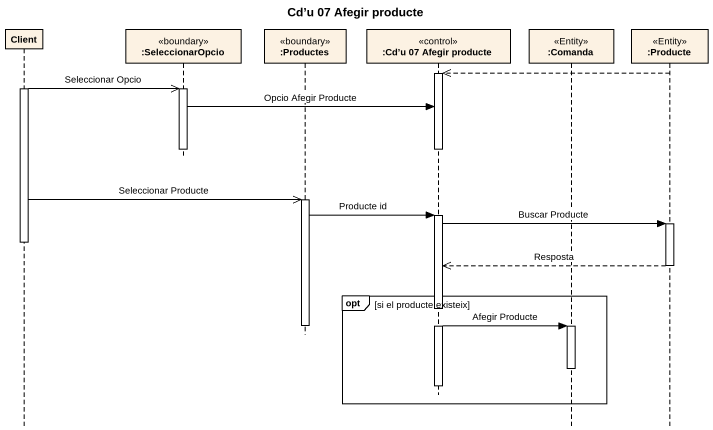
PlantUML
@startuml
title Cd’u 07 Afegir producte
hide footbox
participant Client
participant ":SeleccionarOpcio" as SeleccionarOpcio <<boundary>>
participant ":Productes" as Productes <<boundary>>
participant ":Cd’u 07 Afegir producte" as Cd_u_07_Afegir_producte <<control>>
participant ":Comanda" as Comanda <<Entity>>
participant ":Producte" as Producte <<Entity>>

Producte -->> Cd_u_07_Afegir_producte
activate Cd_u_07_Afegir_producte
activate Client
Client ->> SeleccionarOpcio : Seleccionar Opcio
activate SeleccionarOpcio
SeleccionarOpcio -> Cd_u_07_Afegir_producte : Opcio Afegir Producte
deactivate Cd_u_07_Afegir_producte
deactivate SeleccionarOpcio
Client ->> Productes : Seleccionar Producte
activate Productes
Productes -> Cd_u_07_Afegir_producte : Producte id
activate Cd_u_07_Afegir_producte
Cd_u_07_Afegir_producte -> Producte : Buscar Producte
activate Producte
deactivate Client
Producte -->> Cd_u_07_Afegir_producte : Resposta
deactivate Producte
opt si el producte existeix
  Cd_u_07_Afegir_producte -> Comanda : Afegir Producte
  deactivate Productes
  activate Comanda
  deactivate Comanda
  deactivate Cd_u_07_Afegir_producte
end
@enduml
